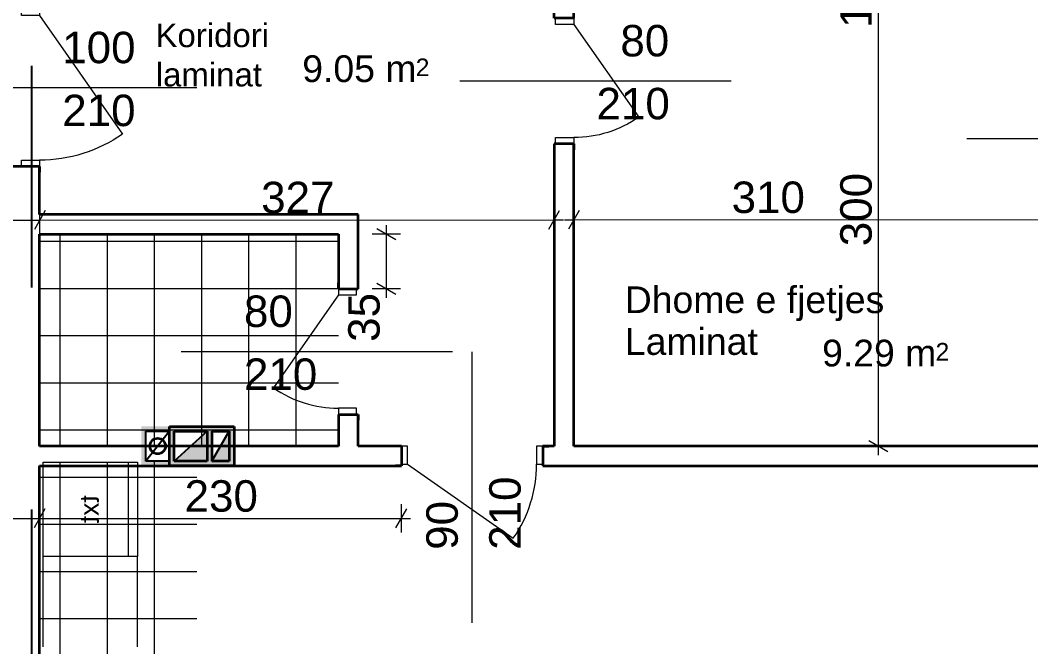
# Model space of a CAD drawing. Header units: centimetres. Extents: x 765 to 25620, y 224160 to 230516.
# Drawn here: x 3528 to 4171, y 228253 to 228651 of the extents above; entities that cross this region are included whole.
import ezdxf
from ezdxf.enums import TextEntityAlignment as Align

# ---------------------------------------------------------------- set-up
doc = ezdxf.new("R2010")
doc.units = ezdxf.units.CM
doc.header["$MEASUREMENT"] = 0
doc.linetypes.add('Small Dashed', pattern=[282.222222, 141.111111, -141.111111])
for name, color, linetype, lineweight, true_color in [('0_Pen_No__1#1_Pen_No__8', 7, 'Continuous', 35, 0xa80f02), ('0_Pen_No__8', 7, 'Continuous', 35, 0xa80f02), ('2D Drafting - General_Pen_No__8', 7, 'Continuous', 35, 0xa80f02), ('A-COLS_Pen_No__97#1_Pen_No__81', 7, 'Continuous', 20, 0x6a6a6a), ('Annotation - Text_Pen_No__8', 7, 'Continuous', 35, 0xa80f02), ('ARCHICAD Doors_Pen_No__23', 7, 'Continuous', 20, 0xff6600), ('ARCHICAD Doors_Pen_No__3', 7, 'Continuous', 18, 0xff6600), ('Interior - Furniture _Pen_No__81', 7, 'Continuous', 20, 0x6a6a6a), ('Structural - Shear_Pen_No__58', 7, 'Continuous', 25, 0xdf0000)]:
    doc.layers.add(name, color=color, linetype=linetype, lineweight=lineweight, true_color=true_color)
for name, color, linetype, lineweight in [('0_Pen_No__101', 252, 'Continuous', 13), ('ARCHICAD Door Markers_Pen_No__1', 7, 'Continuous', 13), ('ARCHICAD Door Markers_Pen_No__7', 7, 'Continuous', 35), ('ARCHICAD Doors_Pen_No__27', 7, 'Continuous', 35), ('ARCHICAD Window Markers_Pen_No__1', 7, 'Continuous', 13), ('ARCHICAD Window Markers_Pen_No__7', 7, 'Continuous', 35), ('Structural - Bearing_Pen_No__27', 7, 'Continuous', 35)]:
    doc.layers.add(name, color=color, linetype=linetype, lineweight=lineweight)
for name, color, linetype in [('ARCHICAD Door Markers', 7, 'Continuous'), ('ARCHICAD Doors', 7, 'Continuous'), ('ARCHICAD Window Markers', 7, 'Continuous'), ('Dimensioning - General', 7, 'Continuous')]:
    doc.layers.add(name, color=color, linetype=linetype)
doc.styles.add('GENERATED_STYLE_1', font='arial.ttf')

# ---------------------------------------------------------------- blocks, each defined once
blk = doc.blocks.new('Door 22_3')
at = {"layer": 'ARCHICAD Doors_Pen_No__23', "color": 30, "linetype": 'Continuous', "lineweight": 20, "true_color": 0xff6600}
for p, q in [((-460, 0), (-500, 0)), ((-500, 0), (-500, -115)), ((-460, -115), (-460, 0)), ((500, 0), (460, 0)), ((460, 0), (460, -115)), ((500, -115), (500, 0)), ((-500, -115), (-460, -115)), ((460, -115), (500, -115))]:
    blk.add_line(p, q, dxfattribs=at)
at = {"layer": 'ARCHICAD Doors_Pen_No__27', "color": 7, "linetype": 'Continuous', "lineweight": 35}
for p, q in [((-500, 0), (-537, 0)), ((-500, 0), (-537, 0)), ((-500, 0), (-500, -115)), ((-500, 0), (-500, -115)), ((500, 0), (500, -115)), ((500, 0), (500, -115)), ((500, 0), (537, 0)), ((500, 0), (537, 0)), ((-500, -115), (-500, -250)), ((-500, -115), (-500, -250)), ((500, -115), (500, -250)), ((500, -115), (500, -250)), ((-500, -250), (-537, -250)), ((-500, -250), (-537, -250)), ((500, -250), (537, -250)), ((500, -250), (537, -250))]:
    blk.add_line(p, q, dxfattribs=at)
at = {"layer": 'ARCHICAD Doors_Pen_No__3', "color": 30, "linetype": 'Continuous', "lineweight": 18, "true_color": 0xff6600}
blk.add_line((460, 0), (-293.6, 527.7), dxfattribs=at)
blk.add_arc((460, 0), 920, 145, 180, dxfattribs=at)
blk = doc.blocks.new('D Marker 22')
at = {"layer": 'ARCHICAD Door Markers_Pen_No__1', "color": 7, "linetype": 'Continuous', "lineweight": 13}
blk.add_line((0, -1250), (0, 600), dxfattribs=at)
at = {"layer": 'ARCHICAD Door Markers_Pen_No__7', "color": 7, "lineweight": 35, "style": 'GENERATED_STYLE_1'}
for tag, p in [('AC_MarkerText_3', (-368.6, -329.4)), ('A', (31.4, -329.4))]:
    blk.add_attdef(tag, text='', height=200, rotation=270, dxfattribs=at).set_placement(p, align=Align.BOTTOM_LEFT)
blk = doc.blocks.new('W Marker 22_2')
at = {"layer": 'ARCHICAD Window Markers_Pen_No__1', "color": 7, "linetype": 'Continuous', "lineweight": 13}
blk.add_line((0, 500), (0, -850), dxfattribs=at)
at = {"layer": 'ARCHICAD Window Markers_Pen_No__7', "color": 7, "lineweight": 35, "style": 'GENERATED_STYLE_1'}
for tag, p in [('AC_MarkerText_3', (276.4, 207.5)), ('iShowSillTo', (-23.6, 207.4))]:
    blk.add_attdef(tag, text='', height=150, rotation=90, dxfattribs=at).set_placement(p, align=Align.BOTTOM_LEFT)
blk = doc.blocks.new('Door 22')
at = {"layer": 'ARCHICAD Doors_Pen_No__23', "color": 30, "linetype": 'Continuous', "lineweight": 20, "true_color": 0xff6600}
for p, q in [((-360, 0), (-400, 0)), ((-400, 0), (-400, -115)), ((-360, -115), (-360, 0)), ((400, 0), (360, 0)), ((360, 0), (360, -115)), ((400, -115), (400, 0)), ((-400, -115), (-360, -115)), ((360, -115), (400, -115))]:
    blk.add_line(p, q, dxfattribs=at)
at = {"layer": 'ARCHICAD Doors_Pen_No__27', "color": 7, "linetype": 'Continuous', "lineweight": 35}
for p, q in [((-400, 0), (-437, 0)), ((-400, 0), (-437, 0)), ((-400, 0), (-400, -115)), ((-400, 0), (-400, -115)), ((400, 0), (400, -115)), ((400, 0), (400, -115)), ((400, 0), (437, 0)), ((400, 0), (437, 0)), ((-400, -125), (-437, -125)), ((-400, -125), (-437, -125)), ((-400, -115), (-400, -125)), ((-400, -115), (-400, -125)), ((400, -115), (400, -125)), ((400, -115), (400, -125)), ((400, -125), (437, -125)), ((400, -125), (437, -125))]:
    blk.add_line(p, q, dxfattribs=at)
at = {"layer": 'ARCHICAD Doors_Pen_No__3', "color": 30, "linetype": 'Continuous', "lineweight": 18, "true_color": 0xff6600}
blk.add_line((360, 0), (-229.8, 413), dxfattribs=at)
blk.add_arc((360, 0), 720, 145, 180, dxfattribs=at)
blk = doc.blocks.new('D Marker 22_3')
at = {"layer": 'ARCHICAD Door Markers_Pen_No__1', "color": 7, "linetype": 'Continuous', "lineweight": 13}
blk.add_line((0, -1125), (0, 600), dxfattribs=at)
at = {"layer": 'ARCHICAD Door Markers_Pen_No__7', "color": 7, "lineweight": 35, "style": 'GENERATED_STYLE_1'}
for tag, p in [('AC_MarkerText_3', (-368.6, -204.4)), ('AC_MarkerText_2', (31.4, -356.2))]:
    blk.add_attdef(tag, text='', height=200, rotation=270, dxfattribs=at).set_placement(p, align=Align.BOTTOM_LEFT)
blk = doc.blocks.new('D Marker 22_2')
at = {"layer": 'ARCHICAD Door Markers_Pen_No__1', "color": 7, "linetype": 'Continuous', "lineweight": 13}
blk.add_line((0, 1000), (0, -725), dxfattribs=at)
at = {"layer": 'ARCHICAD Door Markers_Pen_No__7', "color": 7, "lineweight": 35, "style": 'GENERATED_STYLE_1'}
for tag, p in [('AC_MarkerText_3', (-368.6, 665.3)), ('AC_MarkerText_2', (31.4, 665.3))]:
    blk.add_attdef(tag, text='', height=200, rotation=270, dxfattribs=at).set_placement(p, align=Align.BOTTOM_LEFT)
blk = doc.blocks.new('Door 22_4')
at = {"layer": 'ARCHICAD Doors_Pen_No__23', "color": 30, "linetype": 'Continuous', "lineweight": 20, "true_color": 0xff6600}
for p, q in [((-410, 0), (-450, 0)), ((-450, 0), (-450, -115)), ((-410, -115), (-410, 0)), ((450, 0), (410, 0)), ((410, 0), (410, -115)), ((450, -115), (450, 0)), ((-450, -115), (-410, -115)), ((410, -115), (450, -115))]:
    blk.add_line(p, q, dxfattribs=at)
at = {"layer": 'ARCHICAD Doors_Pen_No__27', "color": 7, "linetype": 'Continuous', "lineweight": 35}
for p, q in [((-450, 10), (-487, 10)), ((-450, 10), (-487, 10)), ((-450, 0), (-450, 10)), ((-450, 0), (-450, 10)), ((-450, -115), (-450, 0)), ((-450, -115), (-450, 0)), ((450, 0), (450, 10)), ((450, 0), (450, 10)), ((450, 10), (487, 10)), ((450, 10), (487, 10)), ((450, -115), (450, 0)), ((450, -115), (450, 0)), ((-450, -115), (-487, -115)), ((-450, -115), (-487, -115)), ((450, -115), (487, -115)), ((450, -115), (487, -115))]:
    blk.add_line(p, q, dxfattribs=at)
at = {"layer": 'ARCHICAD Doors_Pen_No__3', "color": 30, "linetype": 'Continuous', "lineweight": 18, "true_color": 0xff6600}
blk.add_line((410, 0), (-261.7, 470.3), dxfattribs=at)
blk.add_arc((410, 0), 820, 145, 180, dxfattribs=at)

msp = doc.modelspace()

# ---------------------------------------------------------------- hatches: boundary and pattern name
at = {"layer": 'A-COLS_Pen_No__97#1_Pen_No__81', "linetype": 'Continuous', "lineweight": 20, "true_color": 0x6a6a6a}
h = msp.add_hatch(color=251, dxfattribs=at)
h.paths.add_polyline_path([(3626.41, 228393.13), (3626.41, 228368.13), (3605.41, 228368.13), (3605.41, 228393.13)])
h.paths.add_polyline_path([(3623.41, 228390.13), (3608.41, 228390.13), (3608.41, 228371.13), (3623.41, 228371.13)], flags=0)
h = msp.add_hatch(color=251, dxfattribs=at)
h.paths.add_polyline_path([(3664.41, 228393.13), (3623.41, 228393.13), (3623.41, 228368.13), (3664.41, 228368.13)])
h.paths.add_polyline_path([(3650.41, 228390.13), (3661.41, 228390.13), (3661.41, 228371.13), (3650.41, 228371.13)], flags=0)
h.paths.add_polyline_path([(3647.41, 228390.13), (3647.41, 228371.13), (3626.41, 228371.13), (3626.41, 228390.13)], flags=0)
for points in [[(3647.41, 228390.13), (3647.41, 228371.13), (3626.41, 228371.13)], [(3650.41, 228371.13), (3661.41, 228371.13), (3661.41, 228390.13)]]:
    msp.add_hatch(color=251, dxfattribs=at).paths.add_polyline_path(points)

# ---------------------------------------------------------------- linework, layer by layer
at = {"color": 0}
for p, q in [((3623.41, 228390.13), (3608.41, 228371.13)), ((3608.41, 228371.13), (3608.41, 228390.13)), ((3608.41, 228390.13), (3623.41, 228390.13)), ((3608.41, 228371.13), (3608.41, 228390.13)), ((3608.41, 228390.13), (3623.41, 228390.13)), ((3623.41, 228390.13), (3623.41, 228371.13)), ((3647.41, 228390.13), (3626.41, 228390.13)), ((3626.41, 228390.13), (3626.41, 228371.13)), ((3626.41, 228371.13), (3647.41, 228390.13)), ((3661.41, 228390.13), (3650.41, 228390.13)), ((3650.41, 228390.13), (3650.41, 228371.13)), ((3650.41, 228371.13), (3661.41, 228390.13)), ((3623.41, 228371.13), (3608.41, 228371.13))]:
    msp.add_line(p, q, dxfattribs=at)
at = {"layer": '0_Pen_No__1#1_Pen_No__8', "color": 14, "linetype": 'Continuous', "lineweight": 35, "true_color": 0xa80f02}
for p, q in [((3623.41, 228368.13), (3623.41, 228393.13)), ((3623.41, 228393.13), (3664.41, 228393.13)), ((3664.41, 228393.13), (3664.41, 228368.13)), ((3626.41, 228371.13), (3626.41, 228390.13)), ((3626.41, 228390.13), (3647.41, 228390.13)), ((3647.41, 228390.13), (3647.41, 228371.13)), ((3650.41, 228390.13), (3650.41, 228371.13)), ((3650.41, 228390.13), (3661.41, 228390.13)), ((3661.41, 228390.13), (3661.41, 228371.13)), ((3664.41, 228368.13), (3623.41, 228368.13)), ((3647.41, 228371.13), (3626.41, 228371.13)), ((3661.41, 228371.13), (3650.41, 228371.13))]:
    msp.add_line(p, q, dxfattribs=at)
at = {"layer": '0_Pen_No__101', "color": 252, "linetype": 'Continuous', "lineweight": 13}
for p, q in [((3553.92, 228380.63), (3553.92, 228515.3)), ((3583.92, 228380.63), (3583.92, 228515.3)), ((3613.92, 228380.63), (3613.92, 228515.3)), ((3643.92, 228380.63), (3643.92, 228515.3)), ((3673.92, 228380.63), (3673.92, 228515.3)), ((3703.92, 228380.63), (3703.92, 228515.3)), ((3540.74, 228510.94), (3730.74, 228510.94)), ((3540.74, 228480.94), (3730.74, 228480.94)), ((3540.74, 228450.94), (3730.74, 228450.94)), ((3540.74, 228420.94), (3730.74, 228420.94)), ((3540.74, 228390.94), (3730.74, 228390.94)), ((3553.92, 227971.5), (3553.92, 228370.44)), ((3583.92, 227971.5), (3583.92, 228370.44)), ((3613.92, 227971.5), (3613.92, 228370.44)), ((3540.74, 228360.94), (3640.88, 228360.94)), ((3540.74, 228330.94), (3640.88, 228330.94)), ((3540.74, 228300.94), (3640.88, 228300.94)), ((3540.74, 228270.94), (3640.88, 228270.94))]:
    msp.add_line(p, q, dxfattribs=at)
at = {"layer": '2D Drafting - General_Pen_No__8', "color": 14, "linetype": 'Continuous', "lineweight": 35, "true_color": 0xa80f02}
msp.add_circle((3615.91, 228380.63), 5, dxfattribs=at)
at = {"layer": 'Dimensioning - General', "color": 7, "linetype": 'Continuous', "lineweight": 13}
for p, q in [((4074.1, 228380.63), (4074.1, 228680.34)), ((3544.42, 228530.38), (3537.5, 228518.37)), ((3544.42, 228530.38), (3537.5, 228518.37)), ((3540.96, 228515.37), (3540.95, 228533.37)), ((3864.46, 228518.51), (3871.38, 228530.51)), ((3867.93, 228515.51), (3867.92, 228533.51)), ((3883.88, 228530.52), (3876.96, 228518.51)), ((3880.43, 228515.52), (3880.42, 228533.52)), ((3515.96, 228524.36), (3540.96, 228524.37)), ((3515.96, 228524.36), (3540.96, 228524.37)), ((3540.96, 228524.37), (3867.92, 228524.51)), ((3867.92, 228524.51), (3873.79, 228524.51)), ((3874.56, 228524.51), (3880.42, 228524.52)), ((3880.42, 228524.52), (4190.39, 228524.65)), ((3770.29, 228515.3), (3752.29, 228515.3)), ((3767.29, 228511.83), (3755.29, 228518.76)), ((3761.29, 228515.3), (3761.29, 228521.16)), ((3761.29, 228480.71), (3761.29, 228515.3)), ((3755.29, 228484.18), (3767.29, 228477.25)), ((3770.29, 228480.71), (3752.29, 228480.71)), ((3761.29, 228474.84), (3761.29, 228480.71)), ((4083.1, 228380.63), (4065.1, 228380.63)), ((4068.1, 228384.09), (4080.1, 228377.17)), ((4074.1, 228374.76), (4074.1, 228380.63)), ((3540.74, 228325.62), (3540.74, 228343.62)), ((3540.74, 228325.62), (3540.74, 228343.62)), ((3770.8, 228325.62), (3770.8, 228343.62)), ((3544.2, 228340.62), (3537.27, 228328.62)), ((3544.2, 228340.62), (3537.27, 228328.62)), ((3767.34, 228328.62), (3774.27, 228340.62)), ((3515.74, 228334.62), (3540.74, 228334.62)), ((3540.74, 228334.62), (3770.8, 228334.62)), ((3770.8, 228334.62), (3776.67, 228334.62))]:
    msp.add_line(p, q, dxfattribs=at)
at = {"layer": 'Interior - Furniture _Pen_No__81', "color": 251, "linetype": 'Continuous', "lineweight": 20, "true_color": 0x6a6a6a}
for p, q in [((3543.1, 228310.44), (3543.1, 228370.44)), ((3543.1, 228370.44), (3603.1, 228370.44)), ((3597.1, 228370.44), (3597.1, 228310.44)), ((3603.1, 228370.44), (3603.1, 228310.44)), ((3543.1, 228252.98), (3543.1, 228310.44)), ((3603.1, 228310.44), (3543.1, 228310.44)), ((3603.1, 228252.98), (3603.1, 228310.44))]:
    msp.add_line(p, q, dxfattribs=at)
at = {"layer": 'Structural - Bearing_Pen_No__27', "color": 7, "linetype": 'Continuous', "lineweight": 35}
for p, q in [((3867.89, 228572.77), (3867.89, 228569.07)), ((3868.89, 228572.77), (3867.89, 228572.77)), ((3880.39, 228572.77), (3868.89, 228572.77)), ((3880.39, 228572.77), (3880.39, 228569.07)), ((3529.24, 228558.43), (3515.74, 228558.43)), ((3540.74, 228558.43), (3529.24, 228558.43)), ((3540.74, 228558.43), (3540.74, 228554.73)), ((3730.74, 228480.71), (3730.74, 228484.41)), ((3743.24, 228480.71), (3743.24, 228484.41)), ((3730.74, 228480.71), (3742.24, 228480.71)), ((3742.24, 228480.71), (3743.24, 228480.71)), ((3730.74, 228400.71), (3730.74, 228397.01)), ((3730.74, 228400.71), (3742.24, 228400.71)), ((3742.24, 228400.71), (3743.24, 228400.71)), ((3743.24, 228400.71), (3743.24, 228397.01)), ((3770.8, 228380.63), (3767.1, 228380.63)), ((3770.8, 228380.63), (3770.8, 228369.13)), ((3860.8, 228380.63), (3864.5, 228380.63)), ((3860.8, 228380.63), (3860.8, 228369.13)), ((3770.8, 228368.13), (3767.1, 228368.13)), ((3770.8, 228369.13), (3770.8, 228368.13)), ((3860.8, 228369.13), (3860.8, 228368.13)), ((3860.8, 228368.13), (3864.5, 228368.13))]:
    msp.add_line(p, q, dxfattribs=at)
at = {"layer": 'Structural - Bearing_Pen_No__27', "color": 7, "linetype": 'Continuous', "lineweight": 35, "flags": 128}
for points in [[(3867.89, 228572.77), (3867.89, 228380.63)], [(3880.39, 228380.63), (3880.39, 228572.77)], [(3540.74, 228527.8), (3540.74, 228558.43)], [(3730.74, 228527.8), (3540.74, 228527.8)], [(3743.24, 228527.8), (3730.74, 228527.8)], [(3743.24, 228480.71), (3743.24, 228527.8)], [(3540.74, 228380.63), (3540.74, 228515.3)], [(3540.74, 228515.3), (3730.74, 228515.3)], [(3730.74, 228515.3), (3730.74, 228480.71)], [(3730.74, 228400.71), (3730.74, 228380.63)], [(3743.24, 228380.63), (3743.24, 228400.71)], [(3730.74, 228380.63), (3540.74, 228380.63)], [(3770.8, 228380.63), (3743.24, 228380.63)], [(3867.89, 228380.63), (3860.8, 228380.63)], [(4190.39, 228380.63), (3880.39, 228380.63)], [(3540.74, 228003.13), (3540.74, 228368.13)], [(3540.74, 228368.13), (3770.8, 228368.13)], [(3860.8, 228368.13), (4190.39, 228368.13)]]:
    msp.add_lwpolyline(points, dxfattribs=at)
at = {"layer": 'Structural - Shear_Pen_No__58', "color": 12, "linetype": 'Small Dashed', "lineweight": 25, "true_color": 0xdf0000}
msp.add_line((3535.74, 228904.76), (3535.74, 227854.67), dxfattribs=at)

# ---------------------------------------------------------------- block references
at = {"layer": 'ARCHICAD Door Markers', "color": 7, "lineweight": 13}
ref = msp.add_blockref('D Marker 22', (3515.74, 228608.43), dxfattribs=dict(at, xscale=0.1, yscale=0.1, zscale=0.1, rotation=90))
ref.add_attrib('A', '100', dxfattribs={"layer": 'ARCHICAD Door Markers_Pen_No__7', "color": 7, "lineweight": 35, "height": 20, "style": 'GENERATED_STYLE_1'}).set_placement((3555.21, 228618.1), align=Align.BOTTOM_LEFT)
ref.add_attrib('AC_MarkerText_3', '210', dxfattribs={"layer": 'ARCHICAD Door Markers_Pen_No__7', "color": 7, "lineweight": 35, "height": 20, "style": 'GENERATED_STYLE_1'}).set_placement((3555.21, 228578.1), align=Align.BOTTOM_LEFT)
ref = msp.add_blockref('D Marker 22_3', (3867.89, 228612.77), dxfattribs=dict(at, xscale=0.1, yscale=0.1, zscale=0.1, rotation=90))
ref.add_attrib('AC_MarkerText_2', '80', dxfattribs={"layer": 'ARCHICAD Door Markers_Pen_No__7', "color": 7, "lineweight": 35, "height": 20, "style": 'GENERATED_STYLE_1'}).set_placement((3910.04, 228622.44), align=Align.BOTTOM_LEFT)
ref.add_attrib('AC_MarkerText_3', '210', dxfattribs={"layer": 'ARCHICAD Door Markers_Pen_No__7', "color": 7, "lineweight": 35, "height": 20, "style": 'GENERATED_STYLE_1'}).set_placement((3894.86, 228582.44), align=Align.BOTTOM_LEFT)
ref = msp.add_blockref('D Marker 22_2', (3730.74, 228440.71), dxfattribs=dict(at, xscale=0.1, yscale=0.1, zscale=0.1, rotation=90))
ref.add_attrib('AC_MarkerText_2', '80', dxfattribs={"layer": 'ARCHICAD Door Markers_Pen_No__7', "color": 7, "lineweight": 35, "height": 20, "style": 'GENERATED_STYLE_1'}).set_placement((3670.74, 228450.38), align=Align.BOTTOM_LEFT)
ref.add_attrib('AC_MarkerText_3', '210', dxfattribs={"layer": 'ARCHICAD Door Markers_Pen_No__7', "color": 7, "lineweight": 35, "height": 20, "style": 'GENERATED_STYLE_1'}).set_placement((3670.74, 228410.38), align=Align.BOTTOM_LEFT)
ref = msp.add_blockref('D Marker 22_3', (3815.8, 228380.63), dxfattribs=dict(at, xscale=0.1, yscale=0.1, zscale=0.1))
ref.add_attrib('AC_MarkerText_2', '90', dxfattribs={"layer": 'ARCHICAD Door Markers_Pen_No__7', "color": 7, "lineweight": 35, "height": 20, "rotation": 90, "style": 'GENERATED_STYLE_1'}).set_placement((3812.66, 228314.66), align=Align.BOTTOM_LEFT)
ref.add_attrib('AC_MarkerText_3', '210', dxfattribs={"layer": 'ARCHICAD Door Markers_Pen_No__7', "color": 7, "lineweight": 35, "height": 20, "rotation": 90, "style": 'GENERATED_STYLE_1'}).set_placement((3852.66, 228314.66), align=Align.BOTTOM_LEFT)
at = {"layer": 'ARCHICAD Doors', "color": 7, "linetype": 'Continuous', "lineweight": 13, "yscale": 0.1, "zscale": 100}
for name, p, xscale, rotation in [('Door 22_3', (3540.74, 228608.43), -0.1, 270), ('Door 22', (3880.39, 228612.77), -0.1, 270), ('Door 22', (3730.74, 228440.71), 0.1, 90), ('Door 22_4', (3815.8, 228369.13), 0.1, 180)]:
    msp.add_blockref(name, p, dxfattribs=dict(at, xscale=xscale, rotation=rotation))
at = {"layer": 'ARCHICAD Window Markers', "color": 7, "lineweight": 13}
ref = msp.add_blockref('W Marker 22_2', (4215.39, 228576.05), dxfattribs=dict(at, xscale=0.1, yscale=0.1, zscale=0.1, rotation=270))
ref.add_attrib('AC_MarkerText_2', '120', dxfattribs={"layer": 'ARCHICAD Window Markers_Pen_No__7', "color": 7, "lineweight": 35, "height": 15, "style": 'GENERATED_STYLE_1'}).set_placement((4231.24, 228583.3), align=Align.BOTTOM_LEFT)
ref.add_attrib('AC_MarkerText_3', '160', dxfattribs={"layer": 'ARCHICAD Window Markers_Pen_No__7', "color": 7, "lineweight": 35, "height": 15, "style": 'GENERATED_STYLE_1'}).set_placement((4231.24, 228553.3), align=Align.BOTTOM_LEFT)

# ---------------------------------------------------------------- texts
at = {"layer": '0_Pen_No__8', "color": 14, "true_color": 0xa80f02, "style": 'GENERATED_STYLE_1'}
for s, height, p in [('9.05 m', 17, (3707.8, 228612.13)), ('2', 11.22, (3779.94, 228615.87)), ('9.29 m', 17, (4038.29, 228431.27)), ('2', 11.22, (4110.43, 228435.02))]:
    msp.add_text(s, height=height, dxfattribs=at).set_placement(p)
at = {"layer": 'Annotation - Text_Pen_No__8', "color": 14, "true_color": 0xa80f02, "style": 'GENERATED_STYLE_1'}
for s, height, p in [('Koridori', 15, (3614.48, 228634.34)), ('laminat', 15, (3614.67, 228609.34)), ('Dhome e fjetjes', 17, (3912.84, 228465.2)), ('Laminat', 17, (3912.93, 228438.63))]:
    msp.add_text(s, height=height, dxfattribs=at).set_placement(p)
at = {"layer": 'Dimensioning - General', "color": 7, "lineweight": 13, "char_height": 20, "attachment_point": 7, "style": 'GENERATED_STYLE_1'}
for s, insert, rotation in [('\\A1;13', (4070.1, 228646.52), 90), ('\\A1;327', (3681.67, 228528.43), 0.02397), ('\\A1;310', (3980.76, 228528.56), 0.02397), ('\\A1;300', (4070.1, 228507.72), 90), ('\\A1;35', (3757.29, 228446.89), 90)]:
    msp.add_mtext(s, dxfattribs=dict(at, insert=insert, rotation=rotation))
at = {"layer": 'Dimensioning - General', "color": 7, "lineweight": 13, "insert": (3633, 228338.62), "char_height": 20, "attachment_point": 7, "style": 'GENERATED_STYLE_1'}
msp.add_mtext('\\A1;230', dxfattribs=at)
at = {"layer": 'Interior - Furniture _Pen_No__81', "color": 251, "linetype": 'Continuous', "lineweight": 20, "true_color": 0x6a6a6a, "style": 'GENERATED_STYLE_1', "text_generation_flag": 4}
msp.add_attdef('txt', text='F', height=12, rotation=270, dxfattribs=at).set_placement((3572.41, 228340.44), align=Align.MIDDLE_CENTER)

doc.saveas('drawing.dxf')
